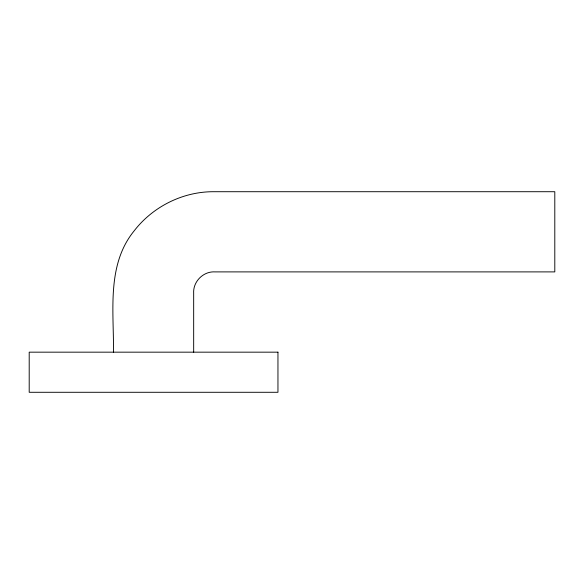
<?xml version="1.0" encoding="UTF-8"?>
<svg xmlns="http://www.w3.org/2000/svg" width="584" height="584" viewBox="0 0 584 584"><rect width="100%" height="100%" fill="white"/><g stroke="black" fill="none" stroke-linecap="round" stroke-linejoin="round"><path stroke-width="0.88" d="M193.669 352.167L193.669 293.299C192.881 281.605 203.378 271.1 215.073 271.896L554.8 271.896L554.8 191.713L212.452 191.713C182.128 191.961 152.621 206.904 134.137 230.892C106.31 264.983 113.982 311.71 113.486 352.167M277.955 352.167L29.2 352.167L29.2 392.287L277.955 392.287L277.955 352.167"/></g></svg>
